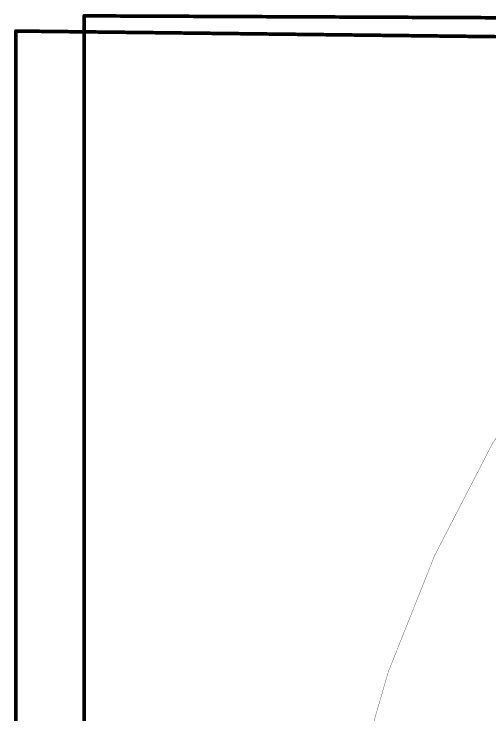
# Model space of a CAD drawing. Extents: x 4 to 288, y -28 to 191.
# Drawn here: x 3.7 to 43.4, y 132.1 to 190.7 of the extents above; entities that cross this region are included whole.
import ezdxf

# ---------------------------------------------------------------- set-up
doc = ezdxf.new("R2010")
doc.units = 0
doc.header["$MEASUREMENT"] = 0
for name, color, linetype in [('1', 22, 'CONTINUOUS'), ('16', 175, 'CONTINUOUS'), ('20', 7, 'CONTINUOUS')]:
    doc.layers.add(name, color=color, linetype=linetype)

msp = doc.modelspace()

# ---------------------------------------------------------------- linework, layer by layer
at = {"layer": '1', "const_width": 0.3048}
for points in [[(3.81, 189.23), (274.955, 186.055)], [(3.81, -24.765), (3.81, 189.23)]]:
    msp.add_lwpolyline(points, dxfattribs=at)
at = {"layer": '1', "const_width": 0.1524}
for points in [[(3.8109, 189.3062, 1), (3.8091, 189.1538)], [(3.8862, 189.23, 1), (3.7338, 189.23)]]:
    msp.add_lwpolyline(points, format="xyb", dxfattribs=at)
at = {"layer": '16', "const_width": 0.3048}
for points in [[(9.525, 190.5), (287.655, 189.23)], [(9.525, -24.765), (9.525, 190.5)]]:
    msp.add_lwpolyline(points, dxfattribs=at)
at = {"layer": '16', "const_width": 0.1524}
for points in [[(9.5253, 190.5762, 1), (9.5247, 190.4238)], [(9.6012, 190.5, 1), (9.4488, 190.5)]]:
    msp.add_lwpolyline(points, format="xyb", dxfattribs=at)
at = {"layer": '20', "const_width": 0.0254}
msp.add_lwpolyline([(71.1264, 186.0347, 2.9429), (202.1142, 186.0347)], format="xyb", dxfattribs=at)

doc.saveas('drawing.dxf')
